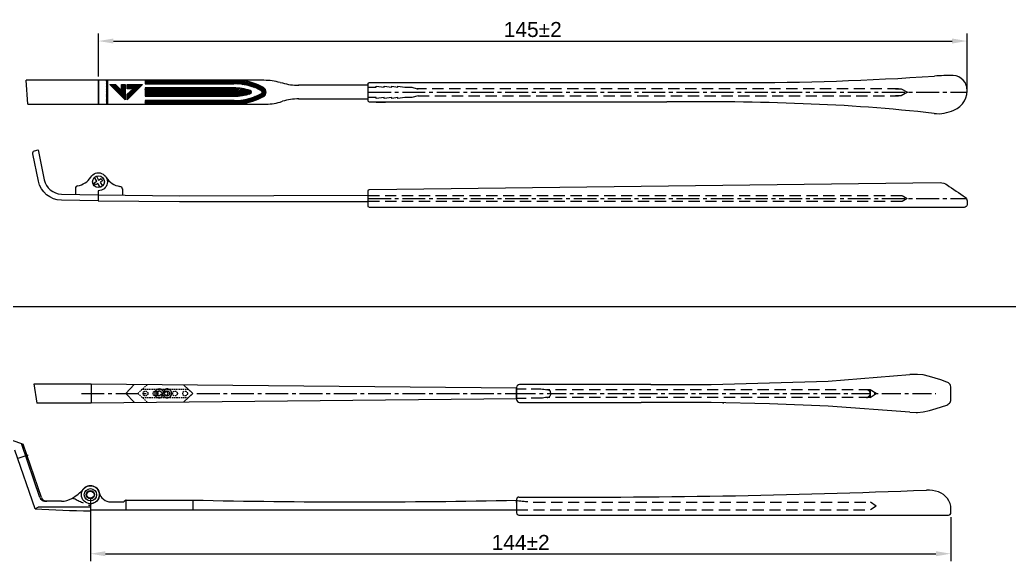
# Model space of a CAD drawing. Header units: millimetres. Extents: x 7018 to 13530, y 4187 to 5692.
# Drawn here: x 10379.1 to 10544.2, y 5082.1 to 5172.4 of the extents above; entities that cross this region are included whole.
import ezdxf

# ---------------------------------------------------------------- set-up
doc = ezdxf.new("R2010")
doc.units = ezdxf.units.MM
for name, pattern in [('CENTER', [50.8, 31.75, -6.35, 6.35, -6.35]), ('CENTER2', [28.575, 19.05, -3.175, 3.175, -3.175]), ('HIDDEN2', [0.1875, 0.125, -0.0625])]:
    doc.linetypes.add(name, pattern=pattern)
for name, color, linetype in [('Center Line', 2, 'CENTER2'), ('Dimension', 3, 'Continuous'), ('Hidden Line', 1, 'HIDDEN2'), ('PDF_Drawing', 7, 'Continuous'), ('PDF_所有虚线', 7, 'Continuous')]:
    doc.layers.add(name, color=color, linetype=linetype)
doc.styles.get("Standard").update_dxf_attribs({"font": 'arial.ttf'})
doc.styles.add('样式 1', font='romant.shx')
doc.dimstyles.new('ISO-25$0', dxfattribs={"dimtxt": 2.5, "dimasz": 2.5, "dimexe": 0.5, "dimexo": 1, "dimgap": 1, "dimtad": 0, "dimtih": 1, "dimtoh": 1, "dimdec": 1, "dimzin": 10, "dimdsep": 46, "dimlunit": 6, "dimtxsty": '样式 1', "dimcen": 0, "dimclrd": 256, "dimclre": 256, "dimclrt": 7, "dimazin": 0, "dimtfac": 1, "dimtdec": 1, "dimtofl": 0, "dimtmove": 0, "dimatfit": 0, "dimfxl": 1, "dimtolj": 1, "dimtzin": 10, "dimarcsym": 0})

# ---------------------------------------------------------------- blocks, each defined once
blk = doc.blocks.new('*D2430')
at = {"layer": 'Defpoints', "color": 0, "transparency": 16777216}
for p in [(10537.16, 5168.83), (10392.21, 5162.29), (10537.16, 5160.32)]:
    blk.add_point(p, dxfattribs=at)
at = {"layer": 'Dimension', "color": 0, "lineweight": -2, "transparency": 16777216}
for p, q in [((10392.21, 5162.91), (10392.21, 5170.08)), ((10537.16, 5160.94), (10537.16, 5170.08)), ((10394.71, 5168.83), (10534.66, 5168.83))]:
    blk.add_line(p, q, dxfattribs=at)
at = {"layer": 'Dimension', "color": 0, "transparency": 16777216}
for points in [[(10394.71, 5169.25), (10394.71, 5168.42), (10392.21, 5168.83)], [(10534.66, 5169.25), (10534.66, 5168.42), (10537.16, 5168.83)]]:
    blk.add_solid(points, dxfattribs=at)
at = {"layer": 'Dimension', "color": 0, "transparency": 16777216, "insert": (10464.68, 5170.74), "char_height": 2.5, "attachment_point": 5}
blk.add_mtext('145±2', dxfattribs=at)
blk = doc.blocks.new('*D1632')
at = {"layer": 'Defpoints', "color": 0, "transparency": 16777216}
for p in [(10390.88, 5093.17), (10534.44, 5090.06), (10534.44, 5083.33)]:
    blk.add_point(p, dxfattribs=at)
at = {"layer": 'Dimension', "color": 0, "lineweight": -2, "transparency": 16777216}
for p, q in [((10390.88, 5092.55), (10390.88, 5082.08)), ((10534.44, 5089.44), (10534.44, 5082.08)), ((10393.38, 5083.33), (10531.94, 5083.33))]:
    blk.add_line(p, q, dxfattribs=at)
at = {"layer": 'Dimension', "color": 0, "transparency": 16777216}
for points in [[(10393.38, 5083.75), (10393.38, 5082.91), (10390.88, 5083.33)], [(10531.94, 5083.75), (10531.94, 5082.91), (10534.44, 5083.33)]]:
    blk.add_solid(points, dxfattribs=at)
at = {"layer": 'Dimension', "color": 0, "transparency": 16777216, "insert": (10462.66, 5085.21), "char_height": 2.5, "attachment_point": 5}
blk.add_mtext('144±2', dxfattribs=at)

msp = doc.modelspace()

# ---------------------------------------------------------------- hatches: boundary and pattern name
at = {"linetype": 'Continuous'}
h = msp.add_hatch(color=256, dxfattribs=at)
h.dxf.hatch_style = 1
edge = h.paths.add_edge_path()
edge.add_arc((10402.359, 5110.061), 0.752, 107.24809, 131.76996)
edge.add_arc((10402.381, 5110.035), 0.785, 131.76996, 155.49968)
edge.add_arc((10402.371, 5110.04), 0.774, 155.49967, 179.42844)
edge.add_arc((10402.314, 5110.041), 0.717, 179.42844, 204.77469)
edge.add_arc((10402.321, 5110.044), 0.725, 204.77469, 227.49838)
edge.add_arc((10402.325, 5110.048), 0.731, 227.49833, 250.09266)
edge.add_arc((10402.329, 5110.059), 0.741, 250.0927, 272.50181)
edge.add_arc((10402.328, 5110.079), 0.762, 272.50186, 294.46029)
edge.add_arc((10402.009, 5110.779), 1.531, 294.46033, 300.84052)
edge.add_arc((10402.724, 5109.582), 0.137, 300.84051, 338.35709)
edge.add_arc((10402.745, 5109.574), 0.115, 338.35705, 380.74556)
edge.add_arc((10401.914, 5109.259), 1.003, 20.74552, 29.34158)
edge.add_line((10402.788, 5109.751), (10402.687, 5109.93))
edge.add_line((10402.687, 5109.93), (10402.57, 5109.802))
edge.add_arc((10402.23, 5110.114), 0.462, 301.45832, 317.49691, ccw=False)
edge.add_arc((10402.306, 5109.989), 0.315, 280.10316, 301.45831, ccw=False)
edge.add_arc((10402.307, 5109.983), 0.31, 258.53347, 280.10307, ccw=False)
edge.add_arc((10402.332, 5110.107), 0.436, 241.845, 258.53344, ccw=False)
edge.add_arc((10402.252, 5109.957), 0.265, 221.90024, 241.84505, ccw=False)
edge.add_arc((10402.477, 5110.159), 0.568, 210.61748, 221.90021, ccw=False)
edge.add_arc((10402.48, 5110.161), 0.572, 199.35646, 210.61747, ccw=False)
edge.add_arc((10402.202, 5110.063), 0.277, 179.99999, 199.35647, ccw=False)
edge.add_arc((10402.184, 5110.063), 0.259, 155.41198, 180, ccw=False)
edge.add_arc((10402.488, 5109.924), 0.593, 142.18401, 155.41196, ccw=False)
edge.add_arc((10402.52, 5109.899), 0.633, 129.303, 142.18395, ccw=False)
edge.add_arc((10402.366, 5110.087), 0.392, 110.83695, 129.30297, ccw=False)
edge.add_arc((10402.533, 5109.649), 0.859, 105.17552, 110.83703, ccw=False)
edge.add_arc((10402.353, 5110.314), 0.171, 86.44659, 105.17557, ccw=False)
edge.add_arc((10402.352, 5110.299), 0.185, 68.69399, 86.44668, ccw=False)
edge.add_arc((10402.019, 5109.446), 1.101, 63.9421, 68.69399, ccw=False)
edge.add_arc((10402.324, 5110.069), 0.408, 50.45596, 63.94201, ccw=False)
edge.add_arc((10402.268, 5110.002), 0.495, 38.78953, 50.45586, ccw=False)
edge.add_arc((10401.851, 5109.666), 1.03, 31.28925, 38.78957, ccw=False)
edge.add_arc((10397.553, 5107.054), 6.06, 29.2668, 31.28929, ccw=False)
edge.add_arc((10406.454, 5112.043), 4.144, 209.26679, 215.27643)
edge.add_arc((10403.821, 5110.18), 0.919, 215.27639, 233.65565)
edge.add_arc((10403.613, 5109.898), 0.568, 233.65557, 258.47193)
edge.add_arc((10403.688, 5110.262), 0.94, 258.47188, 275.48855)
edge.add_arc((10403.715, 5109.976), 0.653, 275.48852, 306.03904)
edge.add_arc((10403.633, 5110.089), 0.793, 306.03903, 332.43814)
edge.add_arc((10403.612, 5110.1), 0.816, 332.43811, 358.40969)
edge.add_arc((10403.719, 5110.097), 0.709, 358.40962, 387.26368)
edge.add_arc((10403.762, 5110.119), 0.66, 27.2636, 46.6574)
edge.add_arc((10403.649, 5109.999), 0.825, 46.65741, 63.06541)
edge.add_arc((10403.658, 5110.017), 0.805, 63.06546, 79.68345)
edge.add_arc((10403.697, 5110.228), 0.591, 79.68344, 100.62524)
edge.add_arc((10403.726, 5110.074), 0.748, 100.62525, 109.99682)
edge.add_arc((10404.024, 5109.254), 1.62, 109.99676, 115.25559)
edge.add_arc((10404.087, 5109.121), 1.768, 115.25559, 119.75548)
edge.add_arc((10403.28, 5110.532), 0.142, 119.75555, 148.28247)
edge.add_arc((10403.186, 5110.59), 0.0317, 148.28247, 194.02045)
edge.add_arc((10403.794, 5110.742), 0.658, 194.02041, 199.06758)
edge.add_arc((10403.878, 5110.771), 0.747, 199.06762, 204.61048)
edge.add_arc((10404.267, 5110.949), 1.175, 204.61049, 208.55801)
edge.add_line((10403.235, 5110.387), (10403.334, 5110.206))
edge.add_line((10403.334, 5110.206), (10403.453, 5110.332))
edge.add_arc((10403.817, 5109.989), 0.5, 119.55833, 136.67665, ccw=False)
edge.add_arc((10403.714, 5110.171), 0.291, 93.90307, 119.5583, ccw=False)
edge.add_arc((10403.714, 5110.178), 0.284, 67.8851, 93.90306, ccw=False)
edge.add_arc((10403.645, 5110.009), 0.466, 49.92125, 67.8851, ccw=False)
edge.add_arc((10403.698, 5110.072), 0.384, 11.77488, 49.9212, ccw=False)
edge.add_arc((10403.665, 5110.065), 0.418, -24.04221, 11.77479, ccw=False)
edge.add_arc((10403.672, 5110.062), 0.411, 299.74442, 335.9578, ccw=False)
edge.add_arc((10403.691, 5110.029), 0.373, 260.78257, 299.74441, ccw=False)
edge.add_arc((10403.701, 5110.094), 0.439, 244.19491, 260.78258, ccw=False)
edge.add_arc((10403.653, 5109.995), 0.328, 223.5612, 244.195, ccw=False)
edge.add_arc((10403.972, 5110.298), 0.769, 211.57859, 223.56127, ccw=False)
edge.add_arc((10409.245, 5113.539), 6.958, 209.20715, 211.57865, ccw=False)
edge.add_arc((10399.523, 5108.104), 4.181, 29.20721, 31.37201)
edge.add_arc((10399.44, 5108.053), 4.277, 31.3721, 33.5)
edge.add_arc((10399.851, 5108.326), 3.784, 33.50007, 35.60873)
edge.add_arc((10402.414, 5110.161), 0.632, 35.60874, 43.53028)
edge.add_arc((10402.451, 5110.196), 0.581, 43.53026, 62.02223)
edge.add_arc((10402.332, 5109.972), 0.835, 62.0222, 76.11636)
edge.add_arc((10402.328, 5109.955), 0.853, 76.11631, 90.06571)
edge.add_arc((10402.327, 5110.162), 0.646, 90.06571, 107.24808)
h.paths.add_polyline_path([(10400.69, 5109.984), (10400.95, 5109.984), (10400.95, 5110.14), (10400.69, 5110.14)], flags=9)
h.paths.add_polyline_path([(10402.952, 5111.522), (10403.073, 5111.522), (10403.073, 5111.678), (10402.952, 5111.678)], flags=9)

# ---------------------------------------------------------------- linework, layer by layer
for p, q in [((10380.448, 5158.285), (10380.168, 5162.285)), ((10382.155, 5150.667), (10383.159, 5145.706)), ((10386.037, 5143.303), (10392.188, 5143.174)), ((10392.188, 5143.174), (10392.188, 5142.158)), ((10437.228, 5142.087), (10437.226, 5143.103)), ((10392.188, 5142.158), (10405.732, 5142.087)), ((10405.732, 5142.087), (10437.228, 5142.087)), ((10315.637, 5124.548), (10712.075, 5124.548)), ((10381.454, 5111.66), (10381.961, 5108.462)), ((10381.47, 5111.662), (10390.982, 5111.662)), ((10390.982, 5111.662), (10390.982, 5108.462)), ((10390.982, 5111.612), (10390.982, 5110.662)), ((10461.982, 5110.912), (10390.982, 5111.612)), ((10390.982, 5111.564), (10390.982, 5108.56)), ((10396.782, 5110.062), (10398.153, 5111.542)), ((10407.982, 5110.062), (10406.468, 5111.462)), ((10484.407, 5111.555), (10462.482, 5111.555)), ((10390.982, 5110.662), (10390.982, 5109.462)), ((10396.782, 5110.062), (10398.153, 5108.582)), ((10407.982, 5110.062), (10406.468, 5108.663)), ((10461.982, 5111.055), (10461.982, 5109.07)), ((10461.982, 5111.055), (10461.982, 5109.07)), ((10461.982, 5109.213), (10461.982, 5110.913)), ((10390.982, 5108.462), (10381.961, 5108.462)), ((10390.982, 5109.462), (10390.982, 5108.512)), ((10390.982, 5108.512), (10461.982, 5109.202)), ((10462.482, 5108.57), (10482.77, 5108.57)), ((10376.873, 5102.614), (10379.629, 5101.611)), ((10383.82, 5092.075), (10383.228, 5092.075)), ((10386.029, 5092.075), (10383.6, 5092.075)), ((10390.856, 5091.675), (10390.877, 5090.475)), ((10390.877, 5091.675), (10390.877, 5090.675)), ((10394.285, 5091.975), (10396.358, 5091.975)), ((10396.721, 5092.226), (10396.489, 5092.024)), ((10396.777, 5092.26), (10396.777, 5090.675)), ((10396.852, 5092.275), (10407.977, 5092.275)), ((10407.977, 5092.275), (10407.977, 5090.675)), ((10461.977, 5092.381), (10461.977, 5090.168)), ((10461.977, 5091.925), (10461.977, 5092.225)), ((10461.977, 5091.925), (10461.977, 5090.625)), ((10461.977, 5091.875), (10461.977, 5091.925)), ((10381.636, 5090.791), (10382.173, 5091.075)), ((10390.867, 5091.075), (10382.173, 5091.075)), ((10390.877, 5090.675), (10461.977, 5090.675)), ((10462.377, 5089.768), (10534.054, 5089.768)), ((10534.454, 5090.168), (10534.454, 5090.772))]:
    msp.add_line(p, q)
at = {"color": 2, "linetype": 'CENTER', "ltscale": 0.1}
msp.add_line((10461.982, 5110.063), (10531.959, 5110.032), dxfattribs=at)
at = {"color": 7, "lineweight": 20}
for p, q in [((10382.456, 5092.724), (10379.363, 5101.708)), ((10382.689, 5092.724), (10379.629, 5101.611)), ((10381.636, 5090.791), (10378.254, 5100.615))]:
    msp.add_line(p, q, dxfattribs=at)
for points in [[(10380.448, 5158.285), (10392.206, 5158.285), (10392.206, 5162.285), (10380.168, 5162.285)], [(10419.829, 5162.285), (10392.206, 5162.285), (10392.206, 5158.285), (10419.829, 5158.285)], [(10393.54, 5162.158), (10393.603, 5162.285)], [(10393.54, 5162.285), (10393.54, 5158.285), (10393.73, 5158.475)], [(10393.54, 5162.031), (10393.73, 5162.222)], [(10393.54, 5161.841), (10393.73, 5162.031)], [(10393.54, 5161.65), (10393.73, 5161.841)], [(10393.54, 5161.46), (10393.73, 5161.65)], [(10393.54, 5161.269), (10393.73, 5161.523)], [(10393.54, 5161.142), (10393.73, 5161.333)], [(10393.54, 5160.952), (10393.73, 5161.142)], [(10393.54, 5160.761), (10393.73, 5160.952)], [(10393.54, 5160.571), (10393.73, 5160.761)], [(10393.73, 5162.285), (10393.73, 5158.285)], [(10394.175, 5161.523), (10394.175, 5161.587)], [(10394.238, 5161.46), (10394.365, 5161.587)], [(10394.365, 5161.333), (10394.556, 5161.587)], [(10394.429, 5161.269), (10394.746, 5161.587)], [(10394.492, 5161.206), (10394.873, 5161.587)], [(10394.619, 5161.079), (10395.064, 5161.587)], [(10394.683, 5161.015), (10395.127, 5161.46)], [(10394.746, 5160.888), (10395.254, 5161.396)], [(10394.873, 5160.825), (10395.318, 5161.269)], [(10394.937, 5160.761), (10395.445, 5161.206)], [(10395.064, 5160.634), (10395.508, 5161.142)], [(10395.127, 5160.571), (10395.572, 5161.015)], [(10395.191, 5160.444), (10395.699, 5160.952)], [(10395.318, 5160.38), (10395.762, 5160.825)], [(10395.381, 5160.317), (10395.889, 5160.761)], [(10395.508, 5160.19), (10395.953, 5160.698)], [(10395.635, 5159.999), (10396.651, 5161.015)], [(10395.762, 5159.936), (10396.651, 5160.825)], [(10395.826, 5159.872), (10396.651, 5160.698)], [(10396.08, 5161.46), (10396.143, 5161.587)], [(10396.08, 5161.333), (10396.334, 5161.587)], [(10396.08, 5161.142), (10396.461, 5161.587)], [(10396.08, 5160.952), (10396.651, 5161.587)], [(10396.08, 5160.761), (10396.651, 5161.396)], [(10396.08, 5160.571), (10396.651, 5161.206)], [(10397.032, 5161.396), (10397.223, 5161.587)], [(10397.032, 5161.269), (10397.35, 5161.587)], [(10397.032, 5161.079), (10397.54, 5161.587)], [(10397.032, 5159.809), (10398.81, 5161.587)], [(10397.032, 5159.682), (10398.937, 5161.587)], [(10397.032, 5159.491), (10399.128, 5161.587)], [(10397.032, 5159.301), (10399.318, 5161.587)], [(10397.032, 5159.11), (10399.509, 5161.587)], [(10397.096, 5160.888), (10397.731, 5161.587)], [(10397.223, 5160.888), (10397.921, 5161.587)], [(10397.413, 5160.888), (10398.048, 5161.587)], [(10397.604, 5160.888), (10398.239, 5161.587)], [(10397.794, 5160.888), (10398.429, 5161.587)], [(10397.985, 5160.888), (10398.62, 5161.587)], [(10400.017, 5162.285), (10400.017, 5162.285)], [(10400.017, 5162.095), (10400.207, 5162.285)], [(10400.017, 5161.904), (10400.398, 5162.285)], [(10400.017, 5162.285), (10400.017, 5161.714), (10400.588, 5162.285)], [(10400.017, 5161.714), (10414.812, 5161.714), (10415.384, 5162.285)], [(10400.017, 5160.825), (10400.144, 5161.015)], [(10400.017, 5160.634), (10400.334, 5161.015)], [(10400.017, 5160.507), (10400.525, 5161.015)], [(10400.017, 5160.317), (10400.715, 5161.015)], [(10400.017, 5160.126), (10400.842, 5161.015)], [(10400.017, 5159.936), (10401.033, 5161.015)], [(10400.017, 5159.809), (10401.223, 5161.015)], [(10413.415, 5159.618), (10414.812, 5161.015), (10400.017, 5161.015), (10400.017, 5159.618), (10401.414, 5161.015)], [(10400.144, 5161.714), (10400.779, 5162.285)], [(10400.144, 5159.618), (10401.604, 5161.015)], [(10400.334, 5161.714), (10400.906, 5162.285)], [(10400.334, 5159.618), (10401.731, 5161.015)], [(10400.525, 5161.714), (10401.096, 5162.285)], [(10400.525, 5159.618), (10401.922, 5161.015)], [(10400.715, 5161.714), (10401.287, 5162.285)], [(10400.715, 5159.618), (10402.112, 5161.015)], [(10400.842, 5161.714), (10401.477, 5162.285)], [(10400.906, 5159.618), (10402.303, 5161.015)], [(10401.033, 5161.714), (10401.668, 5162.285)], [(10401.033, 5159.618), (10402.43, 5161.015)], [(10401.223, 5161.714), (10401.795, 5162.285)], [(10401.223, 5159.618), (10402.62, 5161.015)], [(10401.414, 5161.714), (10401.985, 5162.285)], [(10401.414, 5159.618), (10402.811, 5161.015)], [(10401.541, 5161.714), (10402.176, 5162.285)], [(10401.604, 5159.618), (10403.001, 5161.015)], [(10401.731, 5161.714), (10402.366, 5162.285)], [(10401.795, 5159.618), (10403.192, 5161.015)], [(10401.922, 5161.714), (10402.493, 5162.285)], [(10401.922, 5159.618), (10403.319, 5161.015)], [(10402.112, 5161.714), (10402.684, 5162.285)], [(10402.112, 5159.618), (10403.509, 5161.015)], [(10402.303, 5161.714), (10402.874, 5162.285)], [(10402.303, 5159.618), (10403.7, 5161.015)], [(10402.43, 5161.714), (10403.065, 5162.285)], [(10402.493, 5159.618), (10403.89, 5161.015)], [(10402.62, 5161.714), (10403.255, 5162.285)], [(10402.62, 5159.618), (10404.081, 5161.015)], [(10402.811, 5161.714), (10403.382, 5162.285)], [(10402.811, 5159.618), (10404.208, 5161.015)], [(10403.001, 5161.714), (10403.573, 5162.285)], [(10403.001, 5159.618), (10404.398, 5161.015)], [(10403.128, 5161.714), (10403.763, 5162.285)], [(10403.192, 5159.618), (10404.589, 5161.015)], [(10403.319, 5161.714), (10403.954, 5162.285)], [(10403.382, 5159.618), (10404.779, 5161.015)], [(10403.509, 5161.714), (10404.081, 5162.285)], [(10403.509, 5159.618), (10404.906, 5161.015)], [(10403.7, 5161.714), (10404.271, 5162.285)], [(10403.7, 5159.618), (10405.097, 5161.015)], [(10403.89, 5161.714), (10404.462, 5162.285)], [(10403.89, 5159.618), (10405.287, 5161.015)], [(10404.017, 5161.714), (10404.652, 5162.285)], [(10404.081, 5159.618), (10405.478, 5161.015)], [(10404.208, 5161.714), (10404.843, 5162.285)], [(10404.271, 5159.618), (10405.668, 5161.015)], [(10404.398, 5161.714), (10404.97, 5162.285)], [(10404.398, 5159.618), (10405.795, 5161.015)], [(10404.589, 5161.714), (10405.16, 5162.285)], [(10404.589, 5159.618), (10405.986, 5161.015)], [(10404.779, 5161.714), (10405.351, 5162.285)], [(10404.779, 5159.618), (10406.176, 5161.015)], [(10404.906, 5161.714), (10405.541, 5162.285)], [(10404.97, 5159.618), (10406.367, 5161.015)], [(10405.097, 5161.714), (10405.732, 5162.285)], [(10405.097, 5159.618), (10406.494, 5161.015)], [(10405.287, 5161.714), (10405.859, 5162.285)], [(10405.287, 5159.618), (10406.684, 5161.015)], [(10405.478, 5161.714), (10406.049, 5162.285)], [(10405.478, 5159.618), (10406.875, 5161.015)], [(10405.605, 5161.714), (10406.24, 5162.285)], [(10405.668, 5159.618), (10407.065, 5161.015)], [(10405.795, 5161.714), (10406.43, 5162.285)], [(10405.859, 5159.618), (10407.256, 5161.015)], [(10405.986, 5161.714), (10406.557, 5162.285)], [(10405.986, 5159.618), (10407.383, 5161.015)], [(10406.176, 5161.714), (10406.748, 5162.285)], [(10406.176, 5159.618), (10407.573, 5161.015)], [(10406.367, 5161.714), (10406.938, 5162.285)], [(10406.367, 5159.618), (10407.764, 5161.015)], [(10406.494, 5161.714), (10407.129, 5162.285)], [(10406.557, 5159.618), (10407.954, 5161.015)], [(10406.684, 5161.714), (10407.319, 5162.285)], [(10406.684, 5159.618), (10408.145, 5161.015)], [(10406.875, 5161.714), (10407.446, 5162.285)], [(10406.875, 5159.618), (10408.272, 5161.015)], [(10407.065, 5161.714), (10407.637, 5162.285)], [(10407.065, 5159.618), (10408.462, 5161.015)], [(10407.256, 5161.714), (10407.827, 5162.285)], [(10407.256, 5159.618), (10408.653, 5161.015)], [(10407.383, 5161.714), (10408.018, 5162.285)], [(10407.446, 5159.618), (10408.843, 5161.015)], [(10407.573, 5161.714), (10408.208, 5162.285)], [(10407.573, 5159.618), (10408.97, 5161.015)], [(10407.764, 5161.714), (10408.335, 5162.285)], [(10407.764, 5159.618), (10409.161, 5161.015)], [(10407.954, 5161.714), (10408.526, 5162.285)], [(10407.954, 5159.618), (10409.351, 5161.015)], [(10408.081, 5161.714), (10408.716, 5162.285)], [(10408.145, 5159.618), (10409.542, 5161.015)], [(10408.272, 5161.714), (10408.907, 5162.285)], [(10408.335, 5159.618), (10409.732, 5161.015)], [(10408.462, 5161.714), (10409.034, 5162.285)], [(10408.462, 5159.618), (10409.859, 5161.015)], [(10408.653, 5161.714), (10409.224, 5162.285)], [(10408.653, 5159.618), (10410.05, 5161.015)], [(10408.843, 5161.714), (10409.415, 5162.285)], [(10408.843, 5159.618), (10410.24, 5161.015)], [(10408.97, 5161.714), (10409.605, 5162.285)], [(10409.034, 5159.618), (10410.431, 5161.015)], [(10409.161, 5161.714), (10409.796, 5162.285)], [(10409.161, 5159.618), (10410.621, 5161.015)], [(10409.351, 5161.714), (10409.923, 5162.285)], [(10409.351, 5159.618), (10410.748, 5161.015)], [(10409.542, 5161.714), (10410.113, 5162.285)], [(10409.542, 5159.618), (10410.939, 5161.015)], [(10409.669, 5161.714), (10410.304, 5162.285)], [(10409.732, 5159.618), (10411.129, 5161.015)], [(10409.859, 5161.714), (10410.494, 5162.285)], [(10409.923, 5159.618), (10411.32, 5161.015)], [(10410.05, 5161.714), (10410.621, 5162.285)], [(10410.05, 5159.618), (10411.447, 5161.015)], [(10410.24, 5161.714), (10410.812, 5162.285)], [(10410.24, 5159.618), (10411.637, 5161.015)], [(10410.431, 5161.714), (10411.002, 5162.285)], [(10410.431, 5159.618), (10411.828, 5161.015)], [(10410.558, 5161.714), (10411.193, 5162.285)], [(10410.621, 5159.618), (10412.018, 5161.015)], [(10410.748, 5161.714), (10411.383, 5162.285)], [(10410.812, 5159.618), (10412.209, 5161.015)], [(10410.939, 5161.714), (10411.51, 5162.285)], [(10410.939, 5159.618), (10412.336, 5161.015)], [(10411.129, 5161.714), (10411.701, 5162.285)], [(10411.129, 5159.618), (10412.526, 5161.015)], [(10411.32, 5161.714), (10411.891, 5162.285)], [(10411.32, 5159.618), (10412.717, 5161.015)], [(10411.447, 5161.714), (10412.082, 5162.285)], [(10411.51, 5159.618), (10412.907, 5161.015)], [(10411.637, 5161.714), (10412.272, 5162.285)], [(10411.637, 5159.618), (10413.034, 5161.015)], [(10411.828, 5161.714), (10412.399, 5162.285)], [(10411.828, 5159.618), (10413.225, 5161.015)], [(10412.018, 5161.714), (10412.59, 5162.285)], [(10412.018, 5159.618), (10413.415, 5161.015)], [(10412.145, 5161.714), (10412.78, 5162.285)], [(10412.209, 5159.618), (10413.606, 5161.015)], [(10412.336, 5161.714), (10412.971, 5162.285)], [(10412.399, 5159.618), (10413.796, 5161.015)], [(10412.526, 5161.714), (10413.098, 5162.285)], [(10412.526, 5159.618), (10413.923, 5161.015)], [(10412.717, 5161.714), (10413.288, 5162.285)], [(10412.717, 5159.618), (10414.114, 5161.015)], [(10412.907, 5161.714), (10413.479, 5162.285)], [(10412.907, 5159.618), (10414.304, 5161.015)], [(10413.034, 5161.714), (10413.669, 5162.285)], [(10413.098, 5159.618), (10414.495, 5161.015)], [(10413.225, 5161.714), (10413.86, 5162.285)], [(10413.225, 5159.618), (10414.685, 5161.015)], [(10413.415, 5161.714), (10413.987, 5162.285)], [(10413.606, 5161.714), (10414.177, 5162.285)], [(10413.606, 5159.618), (10415.003, 5161.015)], [(10413.796, 5161.714), (10414.368, 5162.285)], [(10413.796, 5159.618), (10415.193, 5161.015)], [(10413.923, 5161.714), (10414.558, 5162.285)], [(10413.987, 5159.618), (10415.32, 5160.952)], [(10414.114, 5161.714), (10414.749, 5162.285)], [(10414.114, 5159.618), (10415.511, 5160.952)], [(10414.304, 5161.714), (10414.876, 5162.285)], [(10414.304, 5159.618), (10415.701, 5160.952)], [(10414.495, 5161.714), (10415.066, 5162.285)], [(10414.495, 5159.618), (10415.828, 5160.952)], [(10414.622, 5161.714), (10415.257, 5162.285)], [(10414.685, 5159.618), (10416.019, 5160.888)], [(10414.876, 5159.618), (10416.146, 5160.888)], [(10415.003, 5161.714), (10415.574, 5162.285)], [(10415.003, 5159.618), (10416.273, 5160.888)], [(10415.193, 5161.714), (10415.765, 5162.222)], [(10415.193, 5159.618), (10416.463, 5160.825)], [(10415.32, 5161.65), (10415.892, 5162.222)], [(10415.384, 5159.618), (10416.59, 5160.825)], [(10415.511, 5161.65), (10416.082, 5162.222)], [(10415.574, 5159.618), (10416.717, 5160.761)], [(10415.701, 5161.65), (10416.209, 5162.222)], [(10415.765, 5159.618), (10416.908, 5160.761)], [(10415.828, 5161.65), (10416.336, 5162.158)], [(10415.955, 5159.682), (10417.035, 5160.698)], [(10416.019, 5161.65), (10416.527, 5162.158)], [(10416.146, 5161.587), (10416.654, 5162.095)], [(10416.209, 5159.682), (10417.162, 5160.698)], [(10416.273, 5161.587), (10416.844, 5162.095)], [(10416.463, 5161.523), (10416.971, 5162.031)], [(10416.59, 5161.523), (10417.098, 5162.031)], [(10416.717, 5161.523), (10417.225, 5161.968)], [(10416.908, 5161.46), (10417.416, 5161.968)], [(10417.035, 5161.46), (10417.543, 5161.904)], [(10417.162, 5161.396), (10417.67, 5161.904)], [(10417.289, 5161.333), (10417.797, 5161.841)], [(10417.479, 5161.333), (10417.924, 5161.777)], [(10417.606, 5161.269), (10418.051, 5161.777)], [(10417.733, 5161.206), (10418.178, 5161.714)], [(10417.86, 5161.206), (10418.305, 5161.65)], [(10417.987, 5161.142), (10418.432, 5161.587)], [(10418.114, 5161.079), (10418.559, 5161.587)], [(10418.178, 5158.856), (10420.019, 5160.698)], [(10418.241, 5161.015), (10418.686, 5161.523)], [(10418.368, 5161.015), (10418.813, 5161.46)], [(10418.495, 5160.952), (10418.94, 5161.396)], [(10418.622, 5160.888), (10419.067, 5161.333)], [(10418.749, 5160.825), (10419.194, 5161.269)], [(10418.876, 5160.761), (10419.321, 5161.206)], [(10419.003, 5160.698), (10419.448, 5161.142)], [(10419.067, 5160.634), (10419.511, 5161.079)], [(10419.194, 5160.571), (10419.638, 5161.015)], [(10419.321, 5160.571), (10419.765, 5160.952)], [(10419.448, 5160.444), (10419.829, 5160.888)], [(10419.448, 5160.317), (10419.956, 5160.761)], [(10422.555, 5161.906), (10422.912, 5161.839)], [(10425.607, 5159.174), (10437.228, 5159.174), (10437.228, 5161.46), (10425.607, 5161.46)], [(10438.561, 5161.904), (10440.085, 5161.904)], [(10393.54, 5160.444), (10393.73, 5160.634)], [(10393.54, 5160.253), (10393.73, 5160.444)], [(10393.54, 5160.063), (10393.73, 5160.253)], [(10393.54, 5159.872), (10393.73, 5160.063)], [(10393.54, 5159.682), (10393.73, 5159.936)], [(10393.54, 5159.555), (10393.73, 5159.745)], [(10393.54, 5159.364), (10393.73, 5159.555)], [(10393.54, 5159.174), (10393.73, 5159.364)], [(10393.54, 5158.983), (10393.73, 5159.174)], [(10393.54, 5158.793), (10393.73, 5159.047)], [(10395.572, 5160.126), (10396.016, 5160.571)], [(10395.953, 5159.745), (10396.651, 5160.507)], [(10396.016, 5159.682), (10396.651, 5160.317)], [(10396.08, 5159.555), (10396.651, 5160.126)], [(10396.207, 5159.491), (10396.651, 5159.936)], [(10396.27, 5159.428), (10396.651, 5159.809)], [(10396.397, 5159.301), (10396.651, 5159.618)], [(10396.461, 5159.237), (10396.651, 5159.428)], [(10396.524, 5159.11), (10396.651, 5159.237)], [(10396.651, 5159.047), (10396.651, 5159.11)], [(10400.017, 5159.618), (10414.812, 5159.618)], [(10415.701, 5158.348), (10416.4, 5159.047)], [(10415.892, 5158.348), (10416.59, 5159.047)], [(10416.082, 5158.348), (10416.844, 5159.11)], [(10416.336, 5158.412), (10417.098, 5159.174)], [(10416.4, 5159.745), (10417.289, 5160.634)], [(10416.527, 5158.412), (10417.289, 5159.237)], [(10416.654, 5159.809), (10417.416, 5160.571)], [(10416.717, 5158.475), (10417.543, 5159.301)], [(10416.844, 5159.809), (10417.543, 5160.571)], [(10416.971, 5158.539), (10417.797, 5159.364)], [(10417.098, 5159.872), (10417.67, 5160.444)], [(10417.162, 5158.602), (10418.114, 5159.491)], [(10417.352, 5159.936), (10417.733, 5160.317)], [(10417.416, 5158.666), (10418.368, 5159.618)], [(10417.67, 5158.729), (10418.686, 5159.745)], [(10417.924, 5158.793), (10419.003, 5159.872)], [(10418.495, 5158.983), (10420.019, 5160.571)], [(10418.813, 5159.11), (10420.083, 5160.38)], [(10419.13, 5159.237), (10420.083, 5160.253)], [(10419.448, 5159.428), (10420.019, 5159.999)], [(10393.54, 5158.666), (10393.73, 5158.856)], [(10393.54, 5158.475), (10393.73, 5158.666)], [(10393.667, 5158.285), (10393.73, 5158.348)], [(10400.017, 5158.729), (10400.207, 5158.92)], [(10400.017, 5158.539), (10400.334, 5158.92)], [(10400.017, 5158.348), (10400.525, 5158.92)], [(10414.844, 5158.92), (10400.017, 5158.92), (10400.017, 5158.285)], [(10400.08, 5158.285), (10400.715, 5158.92)], [(10400.271, 5158.285), (10400.906, 5158.92)], [(10400.461, 5158.285), (10401.096, 5158.92)], [(10400.652, 5158.285), (10401.223, 5158.92)], [(10400.842, 5158.285), (10401.414, 5158.92)], [(10400.969, 5158.285), (10401.604, 5158.92)], [(10401.16, 5158.285), (10401.795, 5158.92)], [(10401.35, 5158.285), (10401.922, 5158.92)], [(10401.541, 5158.285), (10402.112, 5158.92)], [(10401.731, 5158.285), (10402.303, 5158.92)], [(10401.858, 5158.285), (10402.493, 5158.92)], [(10402.049, 5158.285), (10402.684, 5158.92)], [(10402.239, 5158.285), (10402.811, 5158.92)], [(10402.43, 5158.285), (10403.001, 5158.92)], [(10402.557, 5158.285), (10403.192, 5158.92)], [(10402.747, 5158.285), (10403.382, 5158.92)], [(10402.938, 5158.285), (10403.509, 5158.92)], [(10403.128, 5158.285), (10403.7, 5158.92)], [(10403.319, 5158.285), (10403.89, 5158.92)], [(10403.446, 5158.285), (10404.081, 5158.92)], [(10403.636, 5158.285), (10404.271, 5158.92)], [(10403.827, 5158.285), (10404.398, 5158.92)], [(10404.017, 5158.285), (10404.589, 5158.92)], [(10404.208, 5158.285), (10404.779, 5158.92)], [(10404.335, 5158.285), (10404.97, 5158.92)], [(10404.525, 5158.285), (10405.16, 5158.92)], [(10404.716, 5158.285), (10405.287, 5158.92)], [(10404.906, 5158.285), (10405.478, 5158.92)], [(10405.033, 5158.285), (10405.668, 5158.92)], [(10405.224, 5158.285), (10405.859, 5158.92)], [(10405.414, 5158.285), (10405.986, 5158.92)], [(10405.605, 5158.285), (10406.176, 5158.92)], [(10405.795, 5158.285), (10406.367, 5158.92)], [(10405.922, 5158.285), (10406.557, 5158.92)], [(10406.113, 5158.285), (10406.748, 5158.92)], [(10406.303, 5158.285), (10406.875, 5158.92)], [(10406.494, 5158.285), (10407.065, 5158.92)], [(10406.684, 5158.285), (10407.256, 5158.92)], [(10406.811, 5158.285), (10407.446, 5158.92)], [(10407.002, 5158.285), (10407.637, 5158.92)], [(10407.192, 5158.285), (10407.764, 5158.92)], [(10407.383, 5158.285), (10407.954, 5158.92)], [(10407.51, 5158.285), (10408.145, 5158.92)], [(10407.7, 5158.285), (10408.335, 5158.92)], [(10407.891, 5158.285), (10408.462, 5158.92)], [(10408.081, 5158.285), (10408.653, 5158.92)], [(10408.272, 5158.285), (10408.843, 5158.92)], [(10408.399, 5158.285), (10409.034, 5158.92)], [(10408.589, 5158.285), (10409.224, 5158.92)], [(10408.78, 5158.285), (10409.351, 5158.92)], [(10408.97, 5158.285), (10409.542, 5158.92)], [(10409.097, 5158.285), (10409.732, 5158.92)], [(10409.288, 5158.285), (10409.923, 5158.92)], [(10409.478, 5158.285), (10410.05, 5158.92)], [(10409.669, 5158.285), (10410.24, 5158.92)], [(10409.859, 5158.285), (10410.431, 5158.92)], [(10409.986, 5158.285), (10410.621, 5158.92)], [(10410.177, 5158.285), (10410.812, 5158.92)], [(10410.367, 5158.285), (10410.939, 5158.92)], [(10410.558, 5158.285), (10411.129, 5158.92)], [(10410.748, 5158.285), (10411.32, 5158.92)], [(10410.875, 5158.285), (10411.51, 5158.92)], [(10411.066, 5158.285), (10411.701, 5158.92)], [(10411.256, 5158.285), (10411.828, 5158.92)], [(10411.447, 5158.285), (10412.018, 5158.92)], [(10411.574, 5158.285), (10412.209, 5158.92)], [(10411.764, 5158.285), (10412.399, 5158.92)], [(10411.955, 5158.285), (10412.526, 5158.92)], [(10412.145, 5158.285), (10412.717, 5158.92)], [(10412.336, 5158.285), (10412.907, 5158.92)], [(10412.463, 5158.285), (10413.098, 5158.92)], [(10412.653, 5158.285), (10413.288, 5158.92)], [(10412.844, 5158.285), (10413.415, 5158.92)], [(10413.034, 5158.285), (10413.606, 5158.92)], [(10413.225, 5158.285), (10413.796, 5158.92)], [(10413.352, 5158.285), (10413.987, 5158.92)], [(10413.542, 5158.285), (10414.177, 5158.92)], [(10413.733, 5158.285), (10414.304, 5158.92)], [(10413.923, 5158.285), (10414.495, 5158.92)], [(10414.05, 5158.285), (10414.685, 5158.92)], [(10414.241, 5158.285), (10414.876, 5158.92)], [(10414.431, 5158.285), (10415.003, 5158.92)], [(10414.622, 5158.285), (10415.193, 5158.92)], [(10414.812, 5158.285), (10415.384, 5158.92)], [(10414.939, 5158.285), (10415.574, 5158.92)], [(10415.13, 5158.285), (10415.765, 5158.92)], [(10415.32, 5158.285), (10416.019, 5158.983)], [(10415.511, 5158.348), (10416.209, 5158.983)], [(10422.555, 5158.664), (10422.912, 5158.795)], [(10392.505, 5144.444), (10392.124, 5145.079), (10391.743, 5144.825), (10391.489, 5145.206), (10391.934, 5145.46), (10391.553, 5146.095)], [(10391.87, 5146.286), (10392.251, 5145.651), (10392.696, 5145.905), (10392.886, 5145.524), (10392.505, 5145.27), (10392.886, 5144.635)], [(10388.378, 5144.317), (10388.378, 5143.238)], [(10396.21, 5144.159), (10396.21, 5143.143)], [(10392.188, 5143.174), (10405.732, 5143.039), (10437.228, 5143.103)], [(10484.407, 5111.555), (10494.454, 5111.555), (10504.169, 5111.809), (10513.948, 5112.126), (10527.601, 5113.206)], [(10528.871, 5113.206), (10528.68, 5113.206), (10527.601, 5113.206)], [(10532.744, 5112.317), (10530.903, 5112.888), (10529.823, 5113.142), (10528.871, 5113.206)], [(10531.982, 5107.554), (10533.76, 5108.126), (10533.951, 5108.189), (10534.078, 5108.316), (10534.205, 5108.443), (10534.332, 5108.57), (10534.395, 5108.697), (10534.459, 5108.888), (10534.459, 5109.078), (10534.459, 5110.983), (10534.459, 5111.174), (10534.395, 5111.364), (10534.332, 5111.555), (10534.205, 5111.682), (10534.078, 5111.809), (10533.951, 5111.872), (10533.76, 5111.936), (10532.744, 5112.317)], [(10527.601, 5106.919), (10513.948, 5107.935), (10504.169, 5108.316), (10494.454, 5108.57), (10482.77, 5108.57)], [(10527.601, 5106.919), (10528.68, 5106.856), (10528.871, 5106.856)], [(10528.871, 5106.856), (10529.823, 5106.983), (10530.903, 5107.237), (10531.982, 5107.554)]]:
    msp.add_lwpolyline(points)
for points in [[(10396.08, 5160.571), (10396.08, 5161.587), (10396.651, 5161.587), (10396.651, 5159.047), (10394.111, 5161.587), (10395.064, 5161.587)], [(10397.032, 5160.888), (10397.032, 5161.587), (10399.572, 5161.587), (10397.032, 5159.047), (10397.032, 5159.999), (10397.985, 5160.888)]]:
    msp.add_lwpolyline(points, close=True)
for points in [[(10487.075, 5158.666), (10437.428, 5158.666, -0.4142136), (10437.228, 5158.866), (10437.228, 5161.704, -0.4142136), (10437.428, 5161.904), (10498.949, 5161.904)], [(10392.188, 5142.158), (10386.037, 5142.285, -0.349463), (10382.203, 5145.469), (10381.25, 5150.045, -0.4026668), (10381.544, 5150.515), (10382.155, 5150.667)], [(10390.934, 5146.123, -1.7390812), (10392.188, 5143.873), (10392.188, 5143.174)], [(10533.483, 5141.095), (10437.428, 5141.095, -0.4142136), (10437.228, 5141.295), (10437.228, 5143.865, -0.4106736), (10437.425, 5144.065), (10532.636, 5145.217, -0.156575), (10533.805, 5144.857, 0.0062178), (10536.856, 5142.785, -0.1683093), (10537.152, 5142.193, -0.0520409), (10537.165, 5141.555, -0.3797586), (10536.672, 5141.095), (10502.122, 5141.095)]]:
    msp.add_lwpolyline(points, format="xyb")
msp.add_lwpolyline([(10402.14, 5110.776, 0.107407), (10401.863, 5110.619, 0.103912), (10401.671, 5110.359, 0.10479), (10401.602, 5110.046, 0.111047), (10401.667, 5109.739, 0.099477), (10401.836, 5109.508, 0.098907), (10402.081, 5109.36, 0.098091), (10402.366, 5109.316, 0.096106), (10402.648, 5109.384, 0.027846), (10402.799, 5109.463, 0.165175), (10402.856, 5109.53, 0.187093), (10402.856, 5109.612, 0.037525), (10402.793, 5109.749), (10402.692, 5109.928), (10402.574, 5109.8, -0.070096), (10402.475, 5109.718, -0.09345), (10402.366, 5109.676, -0.094394), (10402.25, 5109.678, -0.072946), (10402.131, 5109.721, -0.087246), (10402.059, 5109.778, -0.04927), (10401.992, 5109.868, -0.049175), (10401.945, 5109.969, -0.08466), (10401.929, 5110.061, -0.107699), (10401.953, 5110.169, -0.057782), (10402.024, 5110.286, -0.056263), (10402.123, 5110.388, -0.080748), (10402.232, 5110.451, -0.024708), (10402.312, 5110.477, -0.081903), (10402.368, 5110.482, -0.077616), (10402.424, 5110.47, -0.020737), (10402.507, 5110.433, -0.058912), (10402.588, 5110.382, -0.050948), (10402.658, 5110.31, -0.032738), (10402.736, 5110.2, -0.008825), (10402.844, 5110.015, 0.026228), (10403.076, 5109.647, 0.080367), (10403.281, 5109.438, 0.108707), (10403.504, 5109.339, 0.074386), (10403.782, 5109.324, 0.134097), (10404.104, 5109.446, 0.1157), (10404.34, 5109.721, 0.11381), (10404.432, 5110.075, 0.126569), (10404.354, 5110.42, 0.084824), (10404.22, 5110.597, 0.071716), (10404.028, 5110.733, 0.072637), (10403.807, 5110.807, 0.091631), (10403.592, 5110.807, 0.040914), (10403.474, 5110.775, 0.02295), (10403.337, 5110.717, 0.019637), (10403.214, 5110.653, 0.125119), (10403.164, 5110.605, 0.202262), (10403.16, 5110.58, 0.022026), (10403.176, 5110.525, 0.02419), (10403.203, 5110.458, 0.017226), (10403.24, 5110.385), (10403.338, 5110.204), (10403.458, 5110.33, -0.074832), (10403.575, 5110.422, -0.112412), (10403.699, 5110.459, -0.114015), (10403.825, 5110.439, -0.078543), (10403.95, 5110.364, -0.167999), (10404.079, 5110.148, -0.157566), (10404.051, 5109.892, -0.159339), (10403.88, 5109.703, -0.17166), (10403.635, 5109.659, -0.072504), (10403.515, 5109.697, -0.090276), (10403.42, 5109.766, -0.052332), (10403.322, 5109.893, -0.010348), (10403.176, 5110.142, 0.009446), (10403.096, 5110.278, 0.009285), (10403.011, 5110.412, 0.009201), (10402.932, 5110.527, 0.034578), (10402.877, 5110.594, 0.080862), (10402.728, 5110.707, 0.061575), (10402.537, 5110.78, 0.060941), (10402.331, 5110.805, 0.075113)], format="xyb", close=True)
at = {"color": 7, "lineweight": 0}
msp.add_lwpolyline([(10496.399, 5108.443), (10496.526, 5108.443)], dxfattribs=at)
for centre, radius in [((10392.219, 5145.365), 0.984), ((10390.877, 5093.175), 1.5), ((10390.877, 5093.175), 1.025), ((10390.877, 5093.175), 0.7), ((10390.877, 5093.175), 0.6), ((10390.877, 5093.175), 0.6)]:
    msp.add_circle(centre, radius)
for centre, radius, start, end in [((10499.565, 5641.015), 479.111, 269.92633, 273.84761), ((10535.12, 5117.741), 45.371, 90.37064, 94.30398), ((10534.637, 5160.58), 2.538, 358.36988, 85.72598), ((10414.74, 5151.39), 10.325, 63.05699, 89.60133), ((10414.844, 5152.223), 8.792, 72.07048, 90.20573), ((10414.844, 5152.348), 10.001, 60.55614, 83.54008), ((10419.342, 5160.317), 0.85, 299.44386, 60.55614), ((10419.829, 5152.284), 10.001, 74.17967, 90.00001), ((10425.639, 5171.461), 10.001, 254.17967, 270.00001), ((10533.761, 5160.531), 3.407, 289.9217, 10.34187), ((10414.813, 5168.408), 8.79, 269.99766, 288.15555), ((10414.844, 5168.35), 9.43, 269.99997, 299.02005), ((10414.844, 5168.286), 10.001, 270.00002, 299.44386), ((10417.464, 5160.322), 0.28, 288.15555, 72.07048), ((10419.283, 5160.349), 0.28, 299.02005, 60.97995), ((10425.639, 5149.173), 10.001, 89.99999, 105.82033), ((10419.829, 5168.286), 10.001, 269.99999, 285.82033), ((10493.264, 4748.511), 410.202, 87.69309, 90.86457), ((10500.562, 4885.325), 273.21, 83.46597, 88.06737), ((10532.352, 5162.436), 5.719, 262.96293, 296.70183), ((10388.263, 5147.828), 3.168, 278.44531, 327.44042), ((10396.185, 5147.685), 3.11, 210.89362, 262.82345), ((10386.1, 5146.302), 3, 191.44934, 268.80651), ((10388.79, 5144.286), 0.413, 98.59722, 179.50115), ((10395.734, 5144.127), 0.476, 359.50081, 82.41736), ((10462.482, 5111.055), 0.5, 90, 180), ((10462.482, 5109.07), 0.5, 180, 270), ((10390.877, 5093.175), 1.5, 269.1998, 138.62866), ((10383.748, 5099.454), 8, 300.46068, 318.62866), ((10394.285, 5093.975), 2, 193.21298, 270), ((10471.322, 6544.367), 1451.613, 269.647048, 272.330612), ((10530.546, 5088.749), 5.209, 69.65195, 92.13106), ((10531.454, 5090.772), 3, 0, 72.4678), ((10383.368, 5093.025), 0.961, 198.25017, 261.61696), ((10383.578, 5093.008), 0.934, 197.69076, 271.3408), ((10386.029, 5095.575), 3.5, 270, 300.46068), ((10396.358, 5092.175), 0.2, 270, 311.03475), ((10396.852, 5092.075), 0.2, 90, 131.03475), ((10435.477, 6351.097), 1259.123, 268.748526, 271.205959), ((10462.377, 5092.381), 0.4, 89.64705, 180), ((10395.585, 5363.102), 272.668, 267.06781, 269.01081), ((10462.377, 5090.168), 0.4, 180, 270), ((10462.377, 5090.168), 0.4, 180, 270), ((10534.054, 5090.168), 0.4, 270, 0)]:
    msp.add_arc(centre, radius, start, end)
at = {"layer": 'Center Line', "lineweight": 20, "ltscale": 0.2}
msp.add_line((10437.228, 5142.595), (10537.042, 5142.595), dxfattribs=at)
at = {"layer": 'Center Line', "ltscale": 0.2}
for p, q in [((10389.382, 5110.062), (10400.56, 5110.062)), ((10408.639, 5110.062), (10462.982, 5110.062))]:
    msp.add_line(p, q, dxfattribs=at)
at = {"layer": 'Center Line', "lineweight": 20, "ltscale": 0.2}
msp.add_lwpolyline([(10437.228, 5160.317), (10537.176, 5160.317)], dxfattribs=at)
at = {"layer": 'Hidden Line', "linetype": 'HIDDEN2', "lineweight": 20, "ltscale": 15}
for p, q in [((10437.228, 5161.142), (10438.561, 5161.142)), ((10438.561, 5161.142), (10438.561, 5161.333)), ((10438.561, 5161.333), (10439.895, 5161.142)), ((10439.895, 5161.142), (10439.895, 5161.333)), ((10439.895, 5161.333), (10441.165, 5161.142)), ((10441.165, 5161.142), (10441.165, 5161.333)), ((10441.165, 5161.333), (10442.181, 5161.142)), ((10442.181, 5161.142), (10442.181, 5161.333)), ((10442.181, 5161.333), (10443.324, 5161.142)), ((10443.324, 5161.142), (10444.53, 5161.142)), ((10444.53, 5161.142), (10445.419, 5160.888)), ((10525.73, 5160.888), (10445.419, 5160.888)), ((10438.561, 5159.428), (10437.228, 5159.428)), ((10439.895, 5159.428), (10438.561, 5159.237)), ((10438.561, 5159.237), (10438.561, 5159.428)), ((10441.165, 5159.428), (10439.895, 5159.237)), ((10439.895, 5159.237), (10439.895, 5159.428)), ((10442.181, 5159.428), (10441.165, 5159.237)), ((10441.165, 5159.237), (10441.165, 5159.428)), ((10443.324, 5159.428), (10442.181, 5159.237)), ((10442.181, 5159.237), (10442.181, 5159.428)), ((10444.53, 5159.428), (10443.324, 5159.428)), ((10445.546, 5159.682), (10444.53, 5159.428)), ((10445.546, 5159.682), (10525.73, 5159.682)), ((10437.228, 5143.098), (10526.298, 5143.098)), ((10526.298, 5142.095), (10437.228, 5142.095))]:
    msp.add_line(p, q, dxfattribs=at)
at = {"layer": 'Hidden Line', "ltscale": 2}
for p, q in [((10398.796, 5110.069), (10400.367, 5111.521)), ((10398.796, 5110.069), (10400.383, 5108.604)), ((10399.546, 5110.762), (10407.224, 5110.762)), ((10407.982, 5110.062), (10407.224, 5110.762)), ((10407.982, 5110.062), (10407.225, 5109.362)), ((10399.561, 5109.362), (10407.225, 5109.362))]:
    msp.add_line(p, q, dxfattribs=at)
at = {"layer": 'Hidden Line', "ltscale": 15}
for p, q in [((10380.255, 5099.718), (10378.742, 5099.197)), ((10380.488, 5099.718), (10380.255, 5099.718)), ((10464.941, 5091.925), (10521.037, 5091.925)), ((10521.977, 5091.275), (10521.037, 5091.925)), ((10461.977, 5090.675), (10521.037, 5090.625)), ((10521.977, 5091.275), (10521.037, 5090.625))]:
    msp.add_line(p, q, dxfattribs=at)
at = {"layer": 'Hidden Line', "linetype": 'HIDDEN2', "lineweight": 20, "ltscale": 15}
for points in [[(10525.222, 5160.888), (10526.175, 5160.888), (10527.191, 5160.317), (10526.175, 5159.682), (10525.222, 5159.682)], [(10526.298, 5143.098), (10527.156, 5142.595), (10526.298, 5142.095)]]:
    msp.add_lwpolyline(points, dxfattribs=at)
at = {"layer": 'Hidden Line', "ltscale": 15}
for points in [[(10461.982, 5110.856), (10463.57, 5110.856)], [(10464.395, 5110.856), (10466.046, 5110.856), (10466.3, 5110.793), (10466.554, 5110.793), (10466.808, 5110.729), (10467.126, 5110.666)], [(10467.062, 5109.396), (10467.189, 5109.396), (10467.253, 5109.459), (10467.38, 5109.459), (10467.507, 5109.586), (10467.57, 5109.65), (10467.634, 5109.777), (10467.697, 5109.904), (10467.697, 5109.967), (10467.697, 5110.094), (10467.634, 5110.221), (10467.634, 5110.348), (10467.57, 5110.475), (10467.443, 5110.539), (10467.38, 5110.602), (10467.253, 5110.666), (10467.126, 5110.666), (10466.999, 5110.666)], [(10520.958, 5110.666), (10467.126, 5110.666)], [(10520.386, 5109.396), (10520.513, 5109.396), (10520.577, 5109.459), (10520.704, 5109.523), (10520.831, 5109.586), (10520.894, 5109.713), (10520.958, 5109.777), (10520.958, 5109.904), (10520.958, 5110.031), (10520.958, 5110.158), (10520.958, 5110.285), (10520.894, 5110.412), (10520.831, 5110.475), (10520.704, 5110.539), (10520.577, 5110.602), (10520.513, 5110.666), (10520.386, 5110.666)], [(10461.982, 5109.269), (10463.57, 5109.269)], [(10467.126, 5109.396), (10466.808, 5109.396), (10466.554, 5109.332), (10466.3, 5109.269), (10466.046, 5109.269), (10464.395, 5109.269)], [(10520.958, 5109.396), (10467.126, 5109.396)]]:
    msp.add_lwpolyline(points, dxfattribs=at)
msp.add_lwpolyline([(10520.958, 5109.396), (10521.974, 5110.031), (10520.958, 5110.666)], close=True, dxfattribs=at)
at = {"layer": 'Hidden Line', "ltscale": 2}
for centre in [(10400.069, 5110.05), (10401.737, 5110.05), (10403.375, 5110.05), (10404.99, 5110.05), (10406.677, 5110.05)]:
    msp.add_circle(centre, 0.4, dxfattribs=at)
at = {"layer": 'Hidden Line', "ltscale": 15}
for centre, radius, start, end in [((10399.684, 5114.726), 25, 242.01983, 249.33815), ((10467.568, 5132.665), 40.824, 262.1288, 266.31009)]:
    msp.add_arc(centre, radius, start, end, dxfattribs=at)
at = {"layer": 'PDF_Drawing', "lineweight": 0}
msp.add_lwpolyline([(10438.561, 5158.666), (10440.085, 5158.666)], dxfattribs=at)
at = {"layer": 'PDF_所有虚线', "lineweight": 0}
msp.add_line((10445.419, 5160.888), (10445.546, 5160.888), dxfattribs=at)

# ---------------------------------------------------------------- dimensions: what is measured, and where the dimension line sits
at = {"layer": 'Dimension'}
for base, p1, p2, override, picture, middle in [((10537.161, 5168.834), (10392.206, 5162.285), (10537.161, 5160.317), {"dimexe": 1.25, "dimexo": 0.625, "dimgap": 0.625, "dimtad": 1, "dimzin": 8, "dimlunit": 2, "dimpost": '<>', "dimtxsty": 'Standard', "dimcen": 2.5, "dimclrd": 0, "dimclre": 0, "dimclrt": 0, "dimadec": 0, "dimtol": 1, "dimtp": 2, "dimtm": 2, "dimtdec": 2, "dimtofl": 1, "dimatfit": 3, "dimtolj": 0, "dimtzin": 8}, '*D2430', (10464.684, 5168.834)), ((10534.44, 5083.331), (10390.877, 5093.175), (10534.44, 5090.064), {"dimexe": 1.25, "dimexo": 0.625, "dimgap": 0.625, "dimtad": 1, "dimdec": 0, "dimzin": 8, "dimlunit": 2, "dimpost": '<>', "dimtxsty": 'Standard', "dimcen": 2.5, "dimclrd": 0, "dimclre": 0, "dimclrt": 0, "dimadec": 0, "dimtol": 1, "dimtp": 2, "dimtm": 2, "dimtdec": 2, "dimtofl": 1, "dimatfit": 3, "dimtolj": 0, "dimtzin": 8}, '*D1632', (10462.659, 5083.331))]:
    dim = msp.add_linear_dim(base=base, p1=p1, p2=p2, dimstyle='ISO-25$0', override=override, dxfattribs=at)
    dim.commit()
    dim.dimension.update_dxf_attribs({"geometry": picture, "text_midpoint": middle, "dimtype": 160})

doc.saveas('drawing.dxf')
